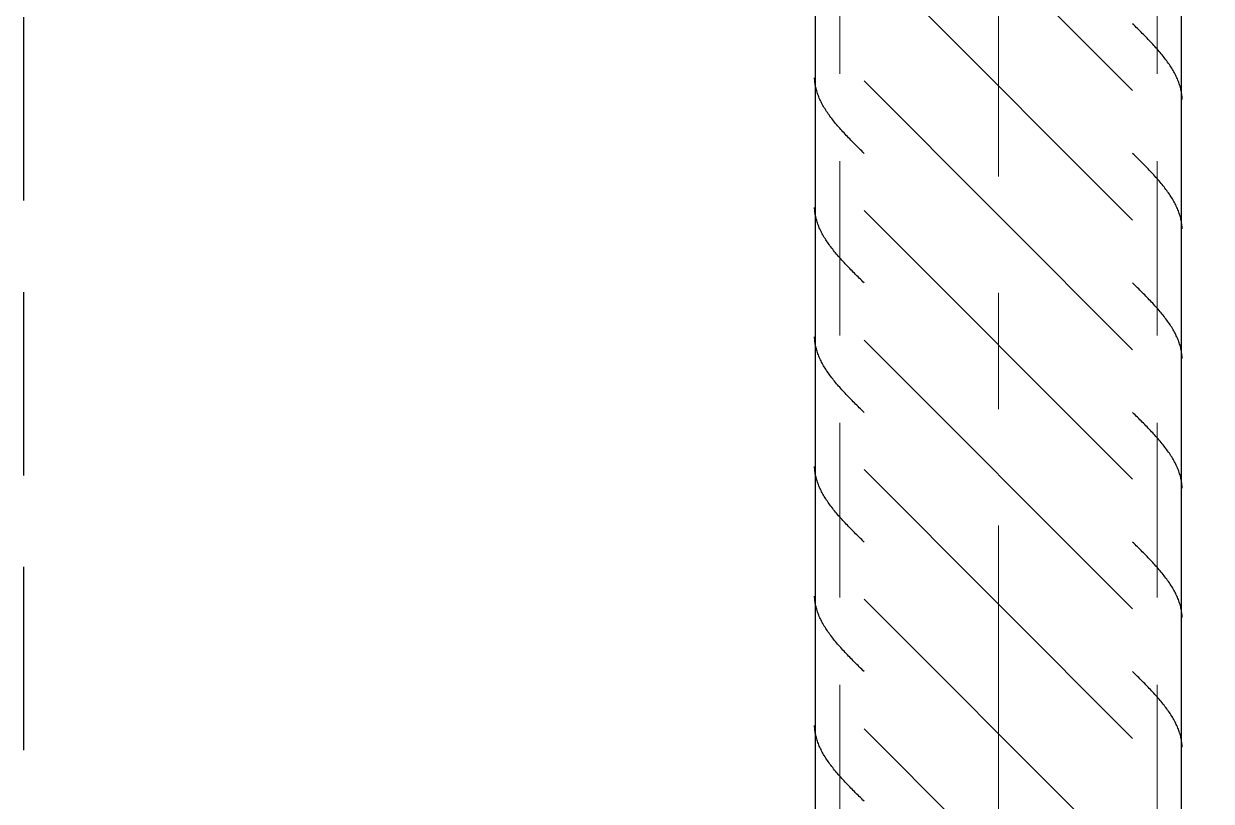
# Model space of a CAD drawing. Extents: x -9282 to 18119, y -11629 to 17404.
# Drawn here: x 1214.8 to 1312.1, y 3355.4 to 3419 of the extents above; entities that cross this region are included whole.
import ezdxf

# ---------------------------------------------------------------- set-up
doc = ezdxf.new("R2010")
doc.units = 0
doc.header["$LTSCALE"] = 30
doc.header["$MEASUREMENT"] = 0
for name, pattern in [('EJEH$0$DASHED', [0.75, 0.5, -0.25]), ('EJEH$0$Grid Line', [2.2225, 1.27, -0.3175, 0.3175, -0.3175]), ('EJEH$0$RLE-PROYECCION', [0.71438, 0.47625, -0.23813])]:
    doc.linetypes.add(name, pattern=pattern)
doc.layers.get('0').update_dxf_attribs({"linetype": 'CONTINUOUS'})
doc.layers.add('EJEH$0$CORTES', color=5, linetype='CONTINUOUS')
doc.layers.add('EJEH$0$RLA-ACHURADO', color=30, linetype='EJEH$0$RLE-PROYECCION', lineweight=15, transparency=0.7)
doc.layers.add('EJEH$0$RLA-CONTORNO', color=30, linetype='CONTINUOUS', lineweight=25)
doc.layers.add('EJEH$0$RLE-EJES-AUXILIAR', color=1, linetype='EJEH$0$Grid Line', lineweight=15)

# ---------------------------------------------------------------- blocks, each defined once
blk = doc.blocks.new('EJEH$0$RLA-COLUMNAS-CAJONES - P_M_ 300x300x20-306602-EJE H')
at = {"layer": 'EJEH$0$RLA-ACHURADO'}
for p, q in [((-1629.816, 788.27), (-1629.816, 1103)), ((-1603.816, 788.27), (-1603.816, 1103))]:
    blk.add_line(p, q, dxfattribs=at)
blk = doc.blocks.new('EJEH$0$FP_1-EJE H')
at = {"layer": 'EJEH$0$RLA-CONTORNO'}
for p, q in [((-1601.816, 826.771), (-1601.816, 1103)), ((-1605.716, 1049.441), (-1605.816, 1049.539)), ((-1605.617, 1049.342), (-1605.716, 1049.441)), ((-1605.517, 1049.244), (-1605.617, 1049.342)), ((-1605.418, 1049.146), (-1605.517, 1049.244)), ((-1605.319, 1049.048), (-1605.418, 1049.146)), ((-1605.22, 1048.95), (-1605.319, 1049.048)), ((-1605.122, 1048.852), (-1605.22, 1048.95)), ((-1605.024, 1048.753), (-1605.122, 1048.852)), ((-1604.927, 1048.655), (-1605.024, 1048.753)), ((-1604.83, 1048.557), (-1604.927, 1048.655)), ((-1604.734, 1048.459), (-1604.83, 1048.557)), ((-1604.638, 1048.361), (-1604.734, 1048.459)), ((-1604.543, 1048.263), (-1604.638, 1048.361)), ((-1604.449, 1048.164), (-1604.543, 1048.263)), ((-1604.355, 1048.066), (-1604.449, 1048.164)), ((-1604.263, 1047.968), (-1604.355, 1048.066)), ((-1604.171, 1047.87), (-1604.263, 1047.968)), ((-1604.081, 1047.772), (-1604.171, 1047.87)), ((-1603.991, 1047.673), (-1604.081, 1047.772)), ((-1603.903, 1047.575), (-1603.991, 1047.673)), ((-1603.816, 1047.477), (-1603.903, 1047.575)), ((-1603.73, 1047.379), (-1603.816, 1047.477)), ((-1603.645, 1047.281), (-1603.73, 1047.379)), ((-1603.561, 1047.183), (-1603.645, 1047.281)), ((-1603.479, 1047.084), (-1603.561, 1047.183)), ((-1603.398, 1046.986), (-1603.479, 1047.084)), ((-1603.319, 1046.888), (-1603.398, 1046.986)), ((-1603.241, 1046.79), (-1603.319, 1046.888)), ((-1603.165, 1046.692), (-1603.241, 1046.79)), ((-1603.091, 1046.594), (-1603.165, 1046.692)), ((-1603.018, 1046.495), (-1603.091, 1046.594)), ((-1602.946, 1046.397), (-1603.018, 1046.495)), ((-1602.877, 1046.299), (-1602.946, 1046.397)), ((-1602.809, 1046.201), (-1602.877, 1046.299)), ((-1602.743, 1046.103), (-1602.809, 1046.201)), ((-1602.679, 1046.004), (-1602.743, 1046.103)), ((-1602.617, 1045.906), (-1602.679, 1046.004)), ((-1602.556, 1045.808), (-1602.617, 1045.906)), ((-1602.498, 1045.71), (-1602.556, 1045.808)), ((-1602.442, 1045.612), (-1602.498, 1045.71)), ((-1602.387, 1045.514), (-1602.442, 1045.612)), ((-1602.335, 1045.415), (-1602.387, 1045.514)), ((-1602.285, 1045.317), (-1602.335, 1045.415)), ((-1602.237, 1045.219), (-1602.285, 1045.317)), ((-1602.191, 1045.121), (-1602.237, 1045.219)), ((-1602.147, 1045.023), (-1602.191, 1045.121)), ((-1602.106, 1044.925), (-1602.147, 1045.023)), ((-1602.067, 1044.826), (-1602.106, 1044.925)), ((-1602.03, 1044.728), (-1602.067, 1044.826)), ((-1601.995, 1044.63), (-1602.03, 1044.728)), ((-1601.963, 1044.532), (-1601.995, 1044.63)), ((-1601.932, 1044.434), (-1601.963, 1044.532)), ((-1601.905, 1044.336), (-1601.932, 1044.434)), ((-1601.879, 1044.237), (-1601.905, 1044.336)), ((-1601.856, 1044.139), (-1601.879, 1044.237)), ((-1601.836, 1044.041), (-1601.856, 1044.139)), ((-1601.817, 1043.943), (-1601.836, 1044.041)), ((-1601.802, 1043.845), (-1601.817, 1043.943)), ((-1601.788, 1043.746), (-1601.802, 1043.845)), ((-1601.777, 1043.648), (-1601.788, 1043.746)), ((-1601.769, 1043.55), (-1601.777, 1043.648)), ((-1601.763, 1043.452), (-1601.769, 1043.55)), ((-1601.759, 1043.354), (-1601.763, 1043.452)), ((-1605.716, 1038.834), (-1605.816, 1038.932)), ((-1605.617, 1038.736), (-1605.716, 1038.834)), ((-1605.517, 1038.638), (-1605.617, 1038.736)), ((-1605.418, 1038.539), (-1605.517, 1038.638)), ((-1605.319, 1038.441), (-1605.418, 1038.539)), ((-1605.22, 1038.343), (-1605.319, 1038.441)), ((-1605.122, 1038.245), (-1605.22, 1038.343)), ((-1605.024, 1038.147), (-1605.122, 1038.245)), ((-1604.927, 1038.049), (-1605.024, 1038.147)), ((-1604.83, 1037.95), (-1604.927, 1038.049)), ((-1604.734, 1037.852), (-1604.83, 1037.95)), ((-1604.638, 1037.754), (-1604.734, 1037.852)), ((-1604.543, 1037.656), (-1604.638, 1037.754)), ((-1604.449, 1037.558), (-1604.543, 1037.656)), ((-1604.355, 1037.46), (-1604.449, 1037.558)), ((-1604.263, 1037.361), (-1604.355, 1037.46)), ((-1604.171, 1037.263), (-1604.263, 1037.361)), ((-1604.081, 1037.165), (-1604.171, 1037.263)), ((-1603.991, 1037.067), (-1604.081, 1037.165)), ((-1603.903, 1036.969), (-1603.991, 1037.067)), ((-1603.816, 1036.871), (-1603.903, 1036.969)), ((-1603.73, 1036.772), (-1603.816, 1036.871)), ((-1603.645, 1036.674), (-1603.73, 1036.772)), ((-1603.561, 1036.576), (-1603.645, 1036.674)), ((-1603.479, 1036.478), (-1603.561, 1036.576)), ((-1603.398, 1036.38), (-1603.479, 1036.478)), ((-1603.319, 1036.281), (-1603.398, 1036.38)), ((-1603.241, 1036.183), (-1603.319, 1036.281)), ((-1603.165, 1036.085), (-1603.241, 1036.183)), ((-1603.091, 1035.987), (-1603.165, 1036.085)), ((-1603.018, 1035.889), (-1603.091, 1035.987)), ((-1602.946, 1035.791), (-1603.018, 1035.889)), ((-1602.877, 1035.692), (-1602.946, 1035.791)), ((-1602.809, 1035.594), (-1602.877, 1035.692)), ((-1602.743, 1035.496), (-1602.809, 1035.594)), ((-1602.679, 1035.398), (-1602.743, 1035.496)), ((-1602.617, 1035.3), (-1602.679, 1035.398)), ((-1602.556, 1035.202), (-1602.617, 1035.3)), ((-1602.498, 1035.103), (-1602.556, 1035.202)), ((-1602.442, 1035.005), (-1602.498, 1035.103)), ((-1602.387, 1034.907), (-1602.442, 1035.005)), ((-1602.335, 1034.809), (-1602.387, 1034.907)), ((-1602.285, 1034.711), (-1602.335, 1034.809)), ((-1602.237, 1034.612), (-1602.285, 1034.711)), ((-1602.191, 1034.514), (-1602.237, 1034.612)), ((-1602.147, 1034.416), (-1602.191, 1034.514)), ((-1602.106, 1034.318), (-1602.147, 1034.416)), ((-1602.067, 1034.22), (-1602.106, 1034.318)), ((-1602.03, 1034.122), (-1602.067, 1034.22)), ((-1601.995, 1034.023), (-1602.03, 1034.122)), ((-1601.963, 1033.925), (-1601.995, 1034.023)), ((-1601.932, 1033.827), (-1601.963, 1033.925)), ((-1601.905, 1033.729), (-1601.932, 1033.827)), ((-1601.879, 1033.631), (-1601.905, 1033.729)), ((-1601.856, 1033.533), (-1601.879, 1033.631)), ((-1601.836, 1033.434), (-1601.856, 1033.533)), ((-1601.817, 1033.336), (-1601.836, 1033.434)), ((-1601.802, 1033.238), (-1601.817, 1033.336)), ((-1601.788, 1033.14), (-1601.802, 1033.238)), ((-1601.777, 1033.042), (-1601.788, 1033.14)), ((-1601.769, 1032.944), (-1601.777, 1033.042)), ((-1601.763, 1032.845), (-1601.769, 1032.944)), ((-1601.759, 1032.747), (-1601.763, 1032.845)), ((-1605.716, 1028.227), (-1605.816, 1028.326)), ((-1605.617, 1028.129), (-1605.716, 1028.227)), ((-1605.517, 1028.031), (-1605.617, 1028.129)), ((-1605.418, 1027.933), (-1605.517, 1028.031)), ((-1605.319, 1027.835), (-1605.418, 1027.933)), ((-1605.22, 1027.737), (-1605.319, 1027.835)), ((-1605.122, 1027.638), (-1605.22, 1027.737)), ((-1605.024, 1027.54), (-1605.122, 1027.638)), ((-1604.927, 1027.442), (-1605.024, 1027.54)), ((-1604.83, 1027.344), (-1604.927, 1027.442)), ((-1604.734, 1027.246), (-1604.83, 1027.344)), ((-1604.638, 1027.147), (-1604.734, 1027.246)), ((-1604.543, 1027.049), (-1604.638, 1027.147)), ((-1604.449, 1026.951), (-1604.543, 1027.049)), ((-1604.355, 1026.853), (-1604.449, 1026.951)), ((-1604.263, 1026.755), (-1604.355, 1026.853)), ((-1604.171, 1026.657), (-1604.263, 1026.755)), ((-1604.081, 1026.558), (-1604.171, 1026.657)), ((-1603.991, 1026.46), (-1604.081, 1026.558)), ((-1603.903, 1026.362), (-1603.991, 1026.46)), ((-1603.816, 1026.264), (-1603.903, 1026.362)), ((-1603.73, 1026.166), (-1603.816, 1026.264)), ((-1603.645, 1026.068), (-1603.73, 1026.166)), ((-1603.561, 1025.969), (-1603.645, 1026.068)), ((-1603.479, 1025.871), (-1603.561, 1025.969)), ((-1603.398, 1025.773), (-1603.479, 1025.871)), ((-1603.319, 1025.675), (-1603.398, 1025.773)), ((-1603.241, 1025.577), (-1603.319, 1025.675)), ((-1603.165, 1025.479), (-1603.241, 1025.577)), ((-1603.091, 1025.38), (-1603.165, 1025.479)), ((-1603.018, 1025.282), (-1603.091, 1025.38)), ((-1602.946, 1025.184), (-1603.018, 1025.282)), ((-1602.877, 1025.086), (-1602.946, 1025.184)), ((-1602.809, 1024.988), (-1602.877, 1025.086)), ((-1602.743, 1024.889), (-1602.809, 1024.988)), ((-1602.679, 1024.791), (-1602.743, 1024.889)), ((-1602.617, 1024.693), (-1602.679, 1024.791)), ((-1602.556, 1024.595), (-1602.617, 1024.693)), ((-1602.498, 1024.497), (-1602.556, 1024.595)), ((-1602.442, 1024.399), (-1602.498, 1024.497)), ((-1602.387, 1024.3), (-1602.442, 1024.399)), ((-1602.335, 1024.202), (-1602.387, 1024.3)), ((-1602.285, 1024.104), (-1602.335, 1024.202)), ((-1602.237, 1024.006), (-1602.285, 1024.104)), ((-1602.191, 1023.908), (-1602.237, 1024.006)), ((-1602.147, 1023.81), (-1602.191, 1023.908)), ((-1602.106, 1023.711), (-1602.147, 1023.81)), ((-1602.067, 1023.613), (-1602.106, 1023.711)), ((-1602.03, 1023.515), (-1602.067, 1023.613)), ((-1601.995, 1023.417), (-1602.03, 1023.515)), ((-1601.963, 1023.319), (-1601.995, 1023.417)), ((-1601.932, 1023.22), (-1601.963, 1023.319)), ((-1601.905, 1023.122), (-1601.932, 1023.22)), ((-1601.879, 1023.024), (-1601.905, 1023.122)), ((-1601.856, 1022.926), (-1601.879, 1023.024)), ((-1601.836, 1022.828), (-1601.856, 1022.926)), ((-1601.817, 1022.73), (-1601.836, 1022.828)), ((-1601.802, 1022.631), (-1601.817, 1022.73)), ((-1601.788, 1022.533), (-1601.802, 1022.631)), ((-1601.777, 1022.435), (-1601.788, 1022.533)), ((-1601.769, 1022.337), (-1601.777, 1022.435)), ((-1601.763, 1022.239), (-1601.769, 1022.337)), ((-1601.759, 1022.141), (-1601.763, 1022.239)), ((-1605.716, 1017.621), (-1605.816, 1017.719)), ((-1605.617, 1017.523), (-1605.716, 1017.621)), ((-1605.517, 1017.424), (-1605.617, 1017.523)), ((-1605.418, 1017.326), (-1605.517, 1017.424)), ((-1605.319, 1017.228), (-1605.418, 1017.326)), ((-1605.22, 1017.13), (-1605.319, 1017.228)), ((-1605.122, 1017.032), (-1605.22, 1017.13)), ((-1605.024, 1016.934), (-1605.122, 1017.032)), ((-1604.927, 1016.835), (-1605.024, 1016.934)), ((-1604.83, 1016.737), (-1604.927, 1016.835)), ((-1604.734, 1016.639), (-1604.83, 1016.737)), ((-1604.638, 1016.541), (-1604.734, 1016.639)), ((-1604.543, 1016.443), (-1604.638, 1016.541)), ((-1604.449, 1016.345), (-1604.543, 1016.443)), ((-1604.355, 1016.246), (-1604.449, 1016.345)), ((-1604.263, 1016.148), (-1604.355, 1016.246)), ((-1604.171, 1016.05), (-1604.263, 1016.148)), ((-1604.081, 1015.952), (-1604.171, 1016.05)), ((-1603.991, 1015.854), (-1604.081, 1015.952)), ((-1603.903, 1015.755), (-1603.991, 1015.854)), ((-1603.816, 1015.657), (-1603.903, 1015.755)), ((-1603.73, 1015.559), (-1603.816, 1015.657)), ((-1603.645, 1015.461), (-1603.73, 1015.559)), ((-1603.561, 1015.363), (-1603.645, 1015.461)), ((-1603.479, 1015.265), (-1603.561, 1015.363)), ((-1603.398, 1015.166), (-1603.479, 1015.265)), ((-1603.319, 1015.068), (-1603.398, 1015.166)), ((-1603.241, 1014.97), (-1603.319, 1015.068)), ((-1603.165, 1014.872), (-1603.241, 1014.97)), ((-1603.091, 1014.774), (-1603.165, 1014.872)), ((-1603.018, 1014.676), (-1603.091, 1014.774)), ((-1602.946, 1014.577), (-1603.018, 1014.676)), ((-1602.877, 1014.479), (-1602.946, 1014.577)), ((-1602.809, 1014.381), (-1602.877, 1014.479)), ((-1602.743, 1014.283), (-1602.809, 1014.381)), ((-1602.679, 1014.185), (-1602.743, 1014.283)), ((-1602.617, 1014.087), (-1602.679, 1014.185)), ((-1602.556, 1013.988), (-1602.617, 1014.087)), ((-1602.498, 1013.89), (-1602.556, 1013.988)), ((-1602.442, 1013.792), (-1602.498, 1013.89)), ((-1602.387, 1013.694), (-1602.442, 1013.792)), ((-1602.335, 1013.596), (-1602.387, 1013.694)), ((-1602.285, 1013.497), (-1602.335, 1013.596)), ((-1602.237, 1013.399), (-1602.285, 1013.497)), ((-1602.191, 1013.301), (-1602.237, 1013.399)), ((-1602.147, 1013.203), (-1602.191, 1013.301)), ((-1602.106, 1013.105), (-1602.147, 1013.203)), ((-1602.067, 1013.007), (-1602.106, 1013.105)), ((-1602.03, 1012.908), (-1602.067, 1013.007)), ((-1601.995, 1012.81), (-1602.03, 1012.908)), ((-1601.963, 1012.712), (-1601.995, 1012.81)), ((-1601.932, 1012.614), (-1601.963, 1012.712)), ((-1601.905, 1012.516), (-1601.932, 1012.614)), ((-1601.879, 1012.418), (-1601.905, 1012.516)), ((-1601.856, 1012.319), (-1601.879, 1012.418)), ((-1601.836, 1012.221), (-1601.856, 1012.319)), ((-1601.817, 1012.123), (-1601.836, 1012.221)), ((-1601.802, 1012.025), (-1601.817, 1012.123)), ((-1601.788, 1011.927), (-1601.802, 1012.025)), ((-1601.777, 1011.828), (-1601.788, 1011.927)), ((-1601.769, 1011.73), (-1601.777, 1011.828)), ((-1601.763, 1011.632), (-1601.769, 1011.73)), ((-1601.759, 1011.534), (-1601.763, 1011.632)), ((-1605.716, 1007.014), (-1605.816, 1007.112)), ((-1605.617, 1006.916), (-1605.716, 1007.014)), ((-1605.517, 1006.818), (-1605.617, 1006.916)), ((-1605.418, 1006.72), (-1605.517, 1006.818)), ((-1605.319, 1006.622), (-1605.418, 1006.72)), ((-1605.22, 1006.523), (-1605.319, 1006.622)), ((-1605.122, 1006.425), (-1605.22, 1006.523)), ((-1605.024, 1006.327), (-1605.122, 1006.425)), ((-1604.927, 1006.229), (-1605.024, 1006.327)), ((-1604.83, 1006.131), (-1604.927, 1006.229)), ((-1604.734, 1006.032), (-1604.83, 1006.131)), ((-1604.638, 1005.934), (-1604.734, 1006.032)), ((-1604.543, 1005.836), (-1604.638, 1005.934)), ((-1604.449, 1005.738), (-1604.543, 1005.836)), ((-1604.355, 1005.64), (-1604.449, 1005.738)), ((-1604.263, 1005.542), (-1604.355, 1005.64)), ((-1604.171, 1005.443), (-1604.263, 1005.542)), ((-1604.081, 1005.345), (-1604.171, 1005.443)), ((-1603.991, 1005.247), (-1604.081, 1005.345)), ((-1603.903, 1005.149), (-1603.991, 1005.247)), ((-1603.816, 1005.051), (-1603.903, 1005.149)), ((-1603.73, 1004.953), (-1603.816, 1005.051)), ((-1603.645, 1004.854), (-1603.73, 1004.953)), ((-1603.561, 1004.756), (-1603.645, 1004.854)), ((-1603.479, 1004.658), (-1603.561, 1004.756)), ((-1603.398, 1004.56), (-1603.479, 1004.658)), ((-1603.319, 1004.462), (-1603.398, 1004.56)), ((-1603.241, 1004.363), (-1603.319, 1004.462)), ((-1603.165, 1004.265), (-1603.241, 1004.363)), ((-1603.091, 1004.167), (-1603.165, 1004.265)), ((-1603.018, 1004.069), (-1603.091, 1004.167)), ((-1602.946, 1003.971), (-1603.018, 1004.069)), ((-1602.877, 1003.873), (-1602.946, 1003.971)), ((-1602.809, 1003.774), (-1602.877, 1003.873)), ((-1602.743, 1003.676), (-1602.809, 1003.774)), ((-1602.679, 1003.578), (-1602.743, 1003.676)), ((-1602.617, 1003.48), (-1602.679, 1003.578)), ((-1602.556, 1003.382), (-1602.617, 1003.48)), ((-1602.498, 1003.284), (-1602.556, 1003.382)), ((-1602.442, 1003.185), (-1602.498, 1003.284)), ((-1602.387, 1003.087), (-1602.442, 1003.185)), ((-1602.335, 1002.989), (-1602.387, 1003.087)), ((-1602.285, 1002.891), (-1602.335, 1002.989)), ((-1602.237, 1002.793), (-1602.285, 1002.891)), ((-1602.191, 1002.695), (-1602.237, 1002.793)), ((-1602.147, 1002.596), (-1602.191, 1002.695)), ((-1602.106, 1002.498), (-1602.147, 1002.596)), ((-1602.067, 1002.4), (-1602.106, 1002.498)), ((-1602.03, 1002.302), (-1602.067, 1002.4)), ((-1601.995, 1002.204), (-1602.03, 1002.302)), ((-1601.963, 1002.105), (-1601.995, 1002.204)), ((-1601.932, 1002.007), (-1601.963, 1002.105)), ((-1601.905, 1001.909), (-1601.932, 1002.007)), ((-1601.879, 1001.811), (-1601.905, 1001.909)), ((-1601.856, 1001.713), (-1601.879, 1001.811)), ((-1601.836, 1001.615), (-1601.856, 1001.713)), ((-1601.817, 1001.516), (-1601.836, 1001.615)), ((-1601.802, 1001.418), (-1601.817, 1001.516)), ((-1601.788, 1001.32), (-1601.802, 1001.418)), ((-1601.777, 1001.222), (-1601.788, 1001.32)), ((-1601.769, 1001.124), (-1601.777, 1001.222)), ((-1601.763, 1001.026), (-1601.769, 1001.124)), ((-1601.759, 1000.927), (-1601.763, 1001.026)), ((-1605.716, 996.408), (-1605.816, 996.506)), ((-1605.617, 996.309), (-1605.716, 996.408)), ((-1605.517, 996.211), (-1605.617, 996.309)), ((-1605.418, 996.113), (-1605.517, 996.211)), ((-1605.319, 996.015), (-1605.418, 996.113)), ((-1605.22, 995.917), (-1605.319, 996.015)), ((-1605.122, 995.819), (-1605.22, 995.917)), ((-1605.024, 995.72), (-1605.122, 995.819)), ((-1604.927, 995.622), (-1605.024, 995.72)), ((-1604.83, 995.524), (-1604.927, 995.622)), ((-1604.734, 995.426), (-1604.83, 995.524)), ((-1604.638, 995.328), (-1604.734, 995.426)), ((-1604.543, 995.23), (-1604.638, 995.328)), ((-1604.449, 995.131), (-1604.543, 995.23)), ((-1604.355, 995.033), (-1604.449, 995.131)), ((-1604.263, 994.935), (-1604.355, 995.033)), ((-1604.171, 994.837), (-1604.263, 994.935)), ((-1604.081, 994.739), (-1604.171, 994.837)), ((-1603.991, 994.64), (-1604.081, 994.739)), ((-1603.903, 994.542), (-1603.991, 994.64)), ((-1603.816, 994.444), (-1603.903, 994.542)), ((-1603.73, 994.346), (-1603.816, 994.444)), ((-1603.645, 994.248), (-1603.73, 994.346)), ((-1603.561, 994.15), (-1603.645, 994.248)), ((-1603.479, 994.051), (-1603.561, 994.15)), ((-1603.398, 993.953), (-1603.479, 994.051)), ((-1603.319, 993.855), (-1603.398, 993.953)), ((-1603.241, 993.757), (-1603.319, 993.855)), ((-1603.165, 993.659), (-1603.241, 993.757)), ((-1603.091, 993.561), (-1603.165, 993.659)), ((-1603.018, 993.462), (-1603.091, 993.561)), ((-1602.946, 993.364), (-1603.018, 993.462)), ((-1602.877, 993.266), (-1602.946, 993.364)), ((-1602.809, 993.168), (-1602.877, 993.266)), ((-1602.743, 993.07), (-1602.809, 993.168)), ((-1602.679, 992.971), (-1602.743, 993.07)), ((-1602.617, 992.873), (-1602.679, 992.971)), ((-1602.556, 992.775), (-1602.617, 992.873)), ((-1602.498, 992.677), (-1602.556, 992.775)), ((-1602.442, 992.579), (-1602.498, 992.677)), ((-1602.387, 992.481), (-1602.442, 992.579)), ((-1602.335, 992.382), (-1602.387, 992.481)), ((-1602.285, 992.284), (-1602.335, 992.382)), ((-1602.237, 992.186), (-1602.285, 992.284)), ((-1602.191, 992.088), (-1602.237, 992.186)), ((-1602.147, 991.99), (-1602.191, 992.088)), ((-1602.106, 991.892), (-1602.147, 991.99)), ((-1602.067, 991.793), (-1602.106, 991.892)), ((-1602.03, 991.695), (-1602.067, 991.793)), ((-1601.995, 991.597), (-1602.03, 991.695)), ((-1601.963, 991.499), (-1601.995, 991.597)), ((-1601.932, 991.401), (-1601.963, 991.499)), ((-1601.905, 991.303), (-1601.932, 991.401)), ((-1601.879, 991.204), (-1601.905, 991.303)), ((-1601.856, 991.106), (-1601.879, 991.204)), ((-1601.836, 991.008), (-1601.856, 991.106)), ((-1601.817, 990.91), (-1601.836, 991.008)), ((-1601.802, 990.812), (-1601.817, 990.91)), ((-1601.788, 990.713), (-1601.802, 990.812)), ((-1601.777, 990.615), (-1601.788, 990.713)), ((-1601.769, 990.517), (-1601.777, 990.615)), ((-1601.763, 990.419), (-1601.769, 990.517)), ((-1601.759, 990.321), (-1601.763, 990.419))]:
    blk.add_line(p, q, dxfattribs=at)
blk = doc.blocks.new('EJEH$0$FP_2-EJE H')
at = {"layer": 'EJEH$0$RLA-CONTORNO'}
for p, q in [((-1631.816, 1103), (-1631.816, 788.27)), ((-1631.869, 1045.021), (-1631.873, 1045.119)), ((-1631.863, 1044.923), (-1631.869, 1045.021)), ((-1631.855, 1044.825), (-1631.863, 1044.923)), ((-1631.844, 1044.727), (-1631.855, 1044.825)), ((-1631.83, 1044.629), (-1631.844, 1044.727)), ((-1631.814, 1044.53), (-1631.83, 1044.629)), ((-1631.796, 1044.432), (-1631.814, 1044.53)), ((-1631.776, 1044.334), (-1631.796, 1044.432)), ((-1631.753, 1044.236), (-1631.776, 1044.334)), ((-1631.727, 1044.138), (-1631.753, 1044.236)), ((-1631.699, 1044.039), (-1631.727, 1044.138)), ((-1631.669, 1043.941), (-1631.699, 1044.039)), ((-1631.637, 1043.843), (-1631.669, 1043.941)), ((-1631.602, 1043.745), (-1631.637, 1043.843)), ((-1631.565, 1043.647), (-1631.602, 1043.745)), ((-1631.526, 1043.549), (-1631.565, 1043.647)), ((-1631.485, 1043.45), (-1631.526, 1043.549)), ((-1631.441, 1043.352), (-1631.485, 1043.45)), ((-1631.395, 1043.254), (-1631.441, 1043.352)), ((-1631.347, 1043.156), (-1631.395, 1043.254)), ((-1631.297, 1043.058), (-1631.347, 1043.156)), ((-1631.245, 1042.96), (-1631.297, 1043.058)), ((-1631.19, 1042.861), (-1631.245, 1042.96)), ((-1631.134, 1042.763), (-1631.19, 1042.861)), ((-1631.076, 1042.665), (-1631.134, 1042.763)), ((-1631.015, 1042.567), (-1631.076, 1042.665)), ((-1630.953, 1042.469), (-1631.015, 1042.567)), ((-1630.889, 1042.371), (-1630.953, 1042.469)), ((-1630.823, 1042.272), (-1630.889, 1042.371)), ((-1630.755, 1042.174), (-1630.823, 1042.272)), ((-1630.686, 1042.076), (-1630.755, 1042.174)), ((-1630.614, 1041.978), (-1630.686, 1042.076)), ((-1630.541, 1041.88), (-1630.614, 1041.978)), ((-1630.467, 1041.781), (-1630.541, 1041.88)), ((-1630.39, 1041.683), (-1630.467, 1041.781)), ((-1630.313, 1041.585), (-1630.39, 1041.683)), ((-1630.233, 1041.487), (-1630.313, 1041.585)), ((-1630.153, 1041.389), (-1630.233, 1041.487)), ((-1630.071, 1041.291), (-1630.153, 1041.389)), ((-1629.987, 1041.192), (-1630.071, 1041.291)), ((-1629.902, 1041.094), (-1629.987, 1041.192)), ((-1629.816, 1040.996), (-1629.902, 1041.094)), ((-1629.729, 1040.898), (-1629.816, 1040.996)), ((-1629.641, 1040.8), (-1629.729, 1040.898)), ((-1629.551, 1040.702), (-1629.641, 1040.8)), ((-1629.46, 1040.603), (-1629.551, 1040.702)), ((-1629.369, 1040.505), (-1629.46, 1040.603)), ((-1629.276, 1040.407), (-1629.369, 1040.505)), ((-1629.183, 1040.309), (-1629.276, 1040.407)), ((-1629.089, 1040.211), (-1629.183, 1040.309)), ((-1628.994, 1040.112), (-1629.089, 1040.211)), ((-1628.898, 1040.014), (-1628.994, 1040.112)), ((-1628.802, 1039.916), (-1628.898, 1040.014)), ((-1628.705, 1039.818), (-1628.802, 1039.916)), ((-1628.608, 1039.72), (-1628.705, 1039.818)), ((-1628.51, 1039.622), (-1628.608, 1039.72)), ((-1628.411, 1039.523), (-1628.51, 1039.622)), ((-1628.313, 1039.425), (-1628.411, 1039.523)), ((-1628.214, 1039.327), (-1628.313, 1039.425)), ((-1628.114, 1039.229), (-1628.214, 1039.327)), ((-1628.015, 1039.131), (-1628.114, 1039.229)), ((-1627.916, 1039.033), (-1628.015, 1039.131)), ((-1627.816, 1038.934), (-1627.916, 1039.033)), ((-1631.869, 1034.415), (-1631.873, 1034.513)), ((-1631.863, 1034.316), (-1631.869, 1034.415)), ((-1631.855, 1034.218), (-1631.863, 1034.316)), ((-1631.844, 1034.12), (-1631.855, 1034.218)), ((-1631.83, 1034.022), (-1631.844, 1034.12)), ((-1631.814, 1033.924), (-1631.83, 1034.022)), ((-1631.796, 1033.826), (-1631.814, 1033.924)), ((-1631.776, 1033.727), (-1631.796, 1033.826)), ((-1631.753, 1033.629), (-1631.776, 1033.727)), ((-1631.727, 1033.531), (-1631.753, 1033.629)), ((-1631.699, 1033.433), (-1631.727, 1033.531)), ((-1631.669, 1033.335), (-1631.699, 1033.433)), ((-1631.637, 1033.237), (-1631.669, 1033.335)), ((-1631.602, 1033.138), (-1631.637, 1033.237)), ((-1631.565, 1033.04), (-1631.602, 1033.138)), ((-1631.526, 1032.942), (-1631.565, 1033.04)), ((-1631.485, 1032.844), (-1631.526, 1032.942)), ((-1631.441, 1032.746), (-1631.485, 1032.844)), ((-1631.395, 1032.647), (-1631.441, 1032.746)), ((-1631.347, 1032.549), (-1631.395, 1032.647)), ((-1631.297, 1032.451), (-1631.347, 1032.549)), ((-1631.245, 1032.353), (-1631.297, 1032.451)), ((-1631.19, 1032.255), (-1631.245, 1032.353)), ((-1631.134, 1032.157), (-1631.19, 1032.255)), ((-1631.076, 1032.058), (-1631.134, 1032.157)), ((-1631.015, 1031.96), (-1631.076, 1032.058)), ((-1630.953, 1031.862), (-1631.015, 1031.96)), ((-1630.889, 1031.764), (-1630.953, 1031.862)), ((-1630.823, 1031.666), (-1630.889, 1031.764)), ((-1630.755, 1031.568), (-1630.823, 1031.666)), ((-1630.686, 1031.469), (-1630.755, 1031.568)), ((-1630.614, 1031.371), (-1630.686, 1031.469)), ((-1630.541, 1031.273), (-1630.614, 1031.371)), ((-1630.467, 1031.175), (-1630.541, 1031.273)), ((-1630.39, 1031.077), (-1630.467, 1031.175)), ((-1630.313, 1030.979), (-1630.39, 1031.077)), ((-1630.233, 1030.88), (-1630.313, 1030.979)), ((-1630.153, 1030.782), (-1630.233, 1030.88)), ((-1630.071, 1030.684), (-1630.153, 1030.782)), ((-1629.987, 1030.586), (-1630.071, 1030.684)), ((-1629.902, 1030.488), (-1629.987, 1030.586)), ((-1629.816, 1030.389), (-1629.902, 1030.488)), ((-1629.729, 1030.291), (-1629.816, 1030.389)), ((-1629.641, 1030.193), (-1629.729, 1030.291)), ((-1629.551, 1030.095), (-1629.641, 1030.193)), ((-1629.46, 1029.997), (-1629.551, 1030.095)), ((-1629.369, 1029.899), (-1629.46, 1029.997)), ((-1629.276, 1029.8), (-1629.369, 1029.899)), ((-1629.183, 1029.702), (-1629.276, 1029.8)), ((-1629.089, 1029.604), (-1629.183, 1029.702)), ((-1628.994, 1029.506), (-1629.089, 1029.604)), ((-1628.898, 1029.408), (-1628.994, 1029.506)), ((-1628.802, 1029.31), (-1628.898, 1029.408)), ((-1628.705, 1029.211), (-1628.802, 1029.31)), ((-1628.608, 1029.113), (-1628.705, 1029.211)), ((-1628.51, 1029.015), (-1628.608, 1029.113)), ((-1628.411, 1028.917), (-1628.51, 1029.015)), ((-1628.313, 1028.819), (-1628.411, 1028.917)), ((-1628.214, 1028.72), (-1628.313, 1028.819)), ((-1628.114, 1028.622), (-1628.214, 1028.72)), ((-1628.015, 1028.524), (-1628.114, 1028.622)), ((-1627.916, 1028.426), (-1628.015, 1028.524)), ((-1627.816, 1028.328), (-1627.916, 1028.426)), ((-1631.869, 1023.808), (-1631.873, 1023.906)), ((-1631.863, 1023.71), (-1631.869, 1023.808)), ((-1631.855, 1023.612), (-1631.863, 1023.71)), ((-1631.844, 1023.513), (-1631.855, 1023.612)), ((-1631.83, 1023.415), (-1631.844, 1023.513)), ((-1631.814, 1023.317), (-1631.83, 1023.415)), ((-1631.796, 1023.219), (-1631.814, 1023.317)), ((-1631.776, 1023.121), (-1631.796, 1023.219)), ((-1631.753, 1023.023), (-1631.776, 1023.121)), ((-1631.727, 1022.924), (-1631.753, 1023.023)), ((-1631.699, 1022.826), (-1631.727, 1022.924)), ((-1631.669, 1022.728), (-1631.699, 1022.826)), ((-1631.637, 1022.63), (-1631.669, 1022.728)), ((-1631.602, 1022.532), (-1631.637, 1022.63)), ((-1631.565, 1022.434), (-1631.602, 1022.532)), ((-1631.526, 1022.335), (-1631.565, 1022.434)), ((-1631.485, 1022.237), (-1631.526, 1022.335)), ((-1631.441, 1022.139), (-1631.485, 1022.237)), ((-1631.395, 1022.041), (-1631.441, 1022.139)), ((-1631.347, 1021.943), (-1631.395, 1022.041)), ((-1631.297, 1021.845), (-1631.347, 1021.943)), ((-1631.245, 1021.746), (-1631.297, 1021.845)), ((-1631.19, 1021.648), (-1631.245, 1021.746)), ((-1631.134, 1021.55), (-1631.19, 1021.648)), ((-1631.076, 1021.452), (-1631.134, 1021.55)), ((-1631.015, 1021.354), (-1631.076, 1021.452)), ((-1630.953, 1021.255), (-1631.015, 1021.354)), ((-1630.889, 1021.157), (-1630.953, 1021.255)), ((-1630.823, 1021.059), (-1630.889, 1021.157)), ((-1630.755, 1020.961), (-1630.823, 1021.059)), ((-1630.686, 1020.863), (-1630.755, 1020.961)), ((-1630.614, 1020.765), (-1630.686, 1020.863)), ((-1630.541, 1020.666), (-1630.614, 1020.765)), ((-1630.467, 1020.568), (-1630.541, 1020.666)), ((-1630.39, 1020.47), (-1630.467, 1020.568)), ((-1630.313, 1020.372), (-1630.39, 1020.47)), ((-1630.233, 1020.274), (-1630.313, 1020.372)), ((-1630.153, 1020.176), (-1630.233, 1020.274)), ((-1630.071, 1020.077), (-1630.153, 1020.176)), ((-1629.987, 1019.979), (-1630.071, 1020.077)), ((-1629.902, 1019.881), (-1629.987, 1019.979)), ((-1629.816, 1019.783), (-1629.902, 1019.881)), ((-1629.729, 1019.685), (-1629.816, 1019.783)), ((-1629.641, 1019.587), (-1629.729, 1019.685)), ((-1629.551, 1019.488), (-1629.641, 1019.587)), ((-1629.46, 1019.39), (-1629.551, 1019.488)), ((-1629.369, 1019.292), (-1629.46, 1019.39)), ((-1629.276, 1019.194), (-1629.369, 1019.292)), ((-1629.183, 1019.096), (-1629.276, 1019.194)), ((-1629.089, 1018.997), (-1629.183, 1019.096)), ((-1628.994, 1018.899), (-1629.089, 1018.997)), ((-1628.898, 1018.801), (-1628.994, 1018.899)), ((-1628.802, 1018.703), (-1628.898, 1018.801)), ((-1628.705, 1018.605), (-1628.802, 1018.703)), ((-1628.608, 1018.507), (-1628.705, 1018.605)), ((-1628.51, 1018.408), (-1628.608, 1018.507)), ((-1628.411, 1018.31), (-1628.51, 1018.408)), ((-1628.313, 1018.212), (-1628.411, 1018.31)), ((-1628.214, 1018.114), (-1628.313, 1018.212)), ((-1628.114, 1018.016), (-1628.214, 1018.114)), ((-1628.015, 1017.918), (-1628.114, 1018.016)), ((-1627.916, 1017.819), (-1628.015, 1017.918)), ((-1627.816, 1017.721), (-1627.916, 1017.819)), ((-1631.869, 1013.201), (-1631.873, 1013.3)), ((-1631.863, 1013.103), (-1631.869, 1013.201)), ((-1631.855, 1013.005), (-1631.863, 1013.103)), ((-1631.844, 1012.907), (-1631.855, 1013.005)), ((-1631.83, 1012.809), (-1631.844, 1012.907)), ((-1631.814, 1012.711), (-1631.83, 1012.809)), ((-1631.796, 1012.612), (-1631.814, 1012.711)), ((-1631.776, 1012.514), (-1631.796, 1012.612)), ((-1631.753, 1012.416), (-1631.776, 1012.514)), ((-1631.727, 1012.318), (-1631.753, 1012.416)), ((-1631.699, 1012.22), (-1631.727, 1012.318)), ((-1631.669, 1012.121), (-1631.699, 1012.22)), ((-1631.637, 1012.023), (-1631.669, 1012.121)), ((-1631.602, 1011.925), (-1631.637, 1012.023)), ((-1631.565, 1011.827), (-1631.602, 1011.925)), ((-1631.526, 1011.729), (-1631.565, 1011.827)), ((-1631.485, 1011.631), (-1631.526, 1011.729)), ((-1631.441, 1011.532), (-1631.485, 1011.631)), ((-1631.395, 1011.434), (-1631.441, 1011.532)), ((-1631.347, 1011.336), (-1631.395, 1011.434)), ((-1631.297, 1011.238), (-1631.347, 1011.336)), ((-1631.245, 1011.14), (-1631.297, 1011.238)), ((-1631.19, 1011.042), (-1631.245, 1011.14)), ((-1631.134, 1010.943), (-1631.19, 1011.042)), ((-1631.076, 1010.845), (-1631.134, 1010.943)), ((-1631.015, 1010.747), (-1631.076, 1010.845)), ((-1630.953, 1010.649), (-1631.015, 1010.747)), ((-1630.889, 1010.551), (-1630.953, 1010.649)), ((-1630.823, 1010.453), (-1630.889, 1010.551)), ((-1630.755, 1010.354), (-1630.823, 1010.453)), ((-1630.686, 1010.256), (-1630.755, 1010.354)), ((-1630.614, 1010.158), (-1630.686, 1010.256)), ((-1630.541, 1010.06), (-1630.614, 1010.158)), ((-1630.467, 1009.962), (-1630.541, 1010.06)), ((-1630.39, 1009.863), (-1630.467, 1009.962)), ((-1630.313, 1009.765), (-1630.39, 1009.863)), ((-1630.233, 1009.667), (-1630.313, 1009.765)), ((-1630.153, 1009.569), (-1630.233, 1009.667)), ((-1630.071, 1009.471), (-1630.153, 1009.569)), ((-1629.987, 1009.373), (-1630.071, 1009.471)), ((-1629.902, 1009.274), (-1629.987, 1009.373)), ((-1629.816, 1009.176), (-1629.902, 1009.274)), ((-1629.729, 1009.078), (-1629.816, 1009.176)), ((-1629.641, 1008.98), (-1629.729, 1009.078)), ((-1629.551, 1008.882), (-1629.641, 1008.98)), ((-1629.46, 1008.784), (-1629.551, 1008.882)), ((-1629.369, 1008.685), (-1629.46, 1008.784)), ((-1629.276, 1008.587), (-1629.369, 1008.685)), ((-1629.183, 1008.489), (-1629.276, 1008.587)), ((-1629.089, 1008.391), (-1629.183, 1008.489)), ((-1628.994, 1008.293), (-1629.089, 1008.391)), ((-1628.898, 1008.195), (-1628.994, 1008.293)), ((-1628.802, 1008.096), (-1628.898, 1008.195)), ((-1628.705, 1007.998), (-1628.802, 1008.096)), ((-1628.608, 1007.9), (-1628.705, 1007.998)), ((-1628.51, 1007.802), (-1628.608, 1007.9)), ((-1628.411, 1007.704), (-1628.51, 1007.802)), ((-1628.313, 1007.605), (-1628.411, 1007.704)), ((-1628.214, 1007.507), (-1628.313, 1007.605)), ((-1628.114, 1007.409), (-1628.214, 1007.507)), ((-1628.015, 1007.311), (-1628.114, 1007.409)), ((-1627.916, 1007.213), (-1628.015, 1007.311)), ((-1627.816, 1007.115), (-1627.916, 1007.213)), ((-1631.869, 1002.595), (-1631.873, 1002.693)), ((-1631.863, 1002.497), (-1631.869, 1002.595)), ((-1631.855, 1002.398), (-1631.863, 1002.497)), ((-1631.844, 1002.3), (-1631.855, 1002.398)), ((-1631.83, 1002.202), (-1631.844, 1002.3)), ((-1631.814, 1002.104), (-1631.83, 1002.202)), ((-1631.796, 1002.006), (-1631.814, 1002.104)), ((-1631.776, 1001.908), (-1631.796, 1002.006)), ((-1631.753, 1001.809), (-1631.776, 1001.908)), ((-1631.727, 1001.711), (-1631.753, 1001.809)), ((-1631.699, 1001.613), (-1631.727, 1001.711)), ((-1631.669, 1001.515), (-1631.699, 1001.613)), ((-1631.637, 1001.417), (-1631.669, 1001.515)), ((-1631.602, 1001.319), (-1631.637, 1001.417)), ((-1631.565, 1001.22), (-1631.602, 1001.319)), ((-1631.526, 1001.122), (-1631.565, 1001.22)), ((-1631.485, 1001.024), (-1631.526, 1001.122)), ((-1631.441, 1000.926), (-1631.485, 1001.024)), ((-1631.395, 1000.828), (-1631.441, 1000.926)), ((-1631.347, 1000.729), (-1631.395, 1000.828)), ((-1631.297, 1000.631), (-1631.347, 1000.729)), ((-1631.245, 1000.533), (-1631.297, 1000.631)), ((-1631.19, 1000.435), (-1631.245, 1000.533)), ((-1631.134, 1000.337), (-1631.19, 1000.435)), ((-1631.076, 1000.239), (-1631.134, 1000.337)), ((-1631.015, 1000.14), (-1631.076, 1000.239)), ((-1630.953, 1000.042), (-1631.015, 1000.14)), ((-1630.889, 999.944), (-1630.953, 1000.042)), ((-1630.823, 999.846), (-1630.889, 999.944)), ((-1630.755, 999.748), (-1630.823, 999.846)), ((-1630.686, 999.65), (-1630.755, 999.748)), ((-1630.614, 999.551), (-1630.686, 999.65)), ((-1630.541, 999.453), (-1630.614, 999.551)), ((-1630.467, 999.355), (-1630.541, 999.453)), ((-1630.39, 999.257), (-1630.467, 999.355)), ((-1630.313, 999.159), (-1630.39, 999.257)), ((-1630.233, 999.061), (-1630.313, 999.159)), ((-1630.153, 998.962), (-1630.233, 999.061)), ((-1630.071, 998.864), (-1630.153, 998.962)), ((-1629.987, 998.766), (-1630.071, 998.864)), ((-1629.902, 998.668), (-1629.987, 998.766)), ((-1629.816, 998.57), (-1629.902, 998.668)), ((-1629.729, 998.471), (-1629.816, 998.57)), ((-1629.641, 998.373), (-1629.729, 998.471)), ((-1629.551, 998.275), (-1629.641, 998.373)), ((-1629.46, 998.177), (-1629.551, 998.275)), ((-1629.369, 998.079), (-1629.46, 998.177)), ((-1629.276, 997.981), (-1629.369, 998.079)), ((-1629.183, 997.882), (-1629.276, 997.981)), ((-1629.089, 997.784), (-1629.183, 997.882)), ((-1628.994, 997.686), (-1629.089, 997.784)), ((-1628.898, 997.588), (-1628.994, 997.686)), ((-1628.802, 997.49), (-1628.898, 997.588)), ((-1628.705, 997.392), (-1628.802, 997.49)), ((-1628.608, 997.293), (-1628.705, 997.392)), ((-1628.51, 997.195), (-1628.608, 997.293)), ((-1628.411, 997.097), (-1628.51, 997.195)), ((-1628.313, 996.999), (-1628.411, 997.097)), ((-1628.214, 996.901), (-1628.313, 996.999)), ((-1628.114, 996.803), (-1628.214, 996.901)), ((-1628.015, 996.704), (-1628.114, 996.803)), ((-1627.916, 996.606), (-1628.015, 996.704)), ((-1627.816, 996.508), (-1627.916, 996.606)), ((-1631.869, 991.988), (-1631.873, 992.086)), ((-1631.863, 991.89), (-1631.869, 991.988)), ((-1631.855, 991.792), (-1631.863, 991.89)), ((-1631.844, 991.694), (-1631.855, 991.792)), ((-1631.83, 991.596), (-1631.844, 991.694)), ((-1631.814, 991.497), (-1631.83, 991.596)), ((-1631.796, 991.399), (-1631.814, 991.497)), ((-1631.776, 991.301), (-1631.796, 991.399)), ((-1631.753, 991.203), (-1631.776, 991.301)), ((-1631.727, 991.105), (-1631.753, 991.203)), ((-1631.699, 991.006), (-1631.727, 991.105)), ((-1631.669, 990.908), (-1631.699, 991.006)), ((-1631.637, 990.81), (-1631.669, 990.908)), ((-1631.602, 990.712), (-1631.637, 990.81)), ((-1631.565, 990.614), (-1631.602, 990.712)), ((-1631.526, 990.516), (-1631.565, 990.614)), ((-1631.485, 990.417), (-1631.526, 990.516)), ((-1631.441, 990.319), (-1631.485, 990.417)), ((-1631.395, 990.221), (-1631.441, 990.319)), ((-1631.347, 990.123), (-1631.395, 990.221)), ((-1631.297, 990.025), (-1631.347, 990.123)), ((-1631.245, 989.927), (-1631.297, 990.025)), ((-1631.19, 989.828), (-1631.245, 989.927)), ((-1631.134, 989.73), (-1631.19, 989.828)), ((-1631.076, 989.632), (-1631.134, 989.73)), ((-1631.015, 989.534), (-1631.076, 989.632)), ((-1630.953, 989.436), (-1631.015, 989.534)), ((-1630.889, 989.337), (-1630.953, 989.436)), ((-1630.823, 989.239), (-1630.889, 989.337)), ((-1630.755, 989.141), (-1630.823, 989.239)), ((-1630.686, 989.043), (-1630.755, 989.141)), ((-1630.614, 988.945), (-1630.686, 989.043)), ((-1630.541, 988.847), (-1630.614, 988.945)), ((-1630.467, 988.748), (-1630.541, 988.847)), ((-1630.39, 988.65), (-1630.467, 988.748)), ((-1630.313, 988.552), (-1630.39, 988.65)), ((-1630.233, 988.454), (-1630.313, 988.552)), ((-1630.153, 988.356), (-1630.233, 988.454)), ((-1630.071, 988.258), (-1630.153, 988.356)), ((-1629.987, 988.159), (-1630.071, 988.258)), ((-1629.902, 988.061), (-1629.987, 988.159)), ((-1629.816, 987.963), (-1629.902, 988.061)), ((-1629.729, 987.865), (-1629.816, 987.963)), ((-1629.641, 987.767), (-1629.729, 987.865)), ((-1629.551, 987.669), (-1629.641, 987.767)), ((-1629.46, 987.57), (-1629.551, 987.669)), ((-1629.369, 987.472), (-1629.46, 987.57)), ((-1629.276, 987.374), (-1629.369, 987.472)), ((-1629.183, 987.276), (-1629.276, 987.374)), ((-1629.089, 987.178), (-1629.183, 987.276)), ((-1628.994, 987.079), (-1629.089, 987.178)), ((-1628.898, 986.981), (-1628.994, 987.079)), ((-1628.802, 986.883), (-1628.898, 986.981)), ((-1628.705, 986.785), (-1628.802, 986.883)), ((-1628.608, 986.687), (-1628.705, 986.785)), ((-1628.51, 986.589), (-1628.608, 986.687)), ((-1628.411, 986.49), (-1628.51, 986.589)), ((-1628.313, 986.392), (-1628.411, 986.49)), ((-1628.214, 986.294), (-1628.313, 986.392)), ((-1628.114, 986.196), (-1628.214, 986.294)), ((-1628.015, 986.098), (-1628.114, 986.196)), ((-1627.916, 986), (-1628.015, 986.098)), ((-1627.816, 985.901), (-1627.916, 986))]:
    blk.add_line(p, q, dxfattribs=at)
blk = doc.blocks.new('EJEH')
at = {"layer": 'EJEH$0$RLA-ACHURADO'}
h = blk.add_hatch(dxfattribs=at)
h.set_pattern_fill('RLE-ELEMENTOS METALICOS', color=256, style=0, pattern_type=2)
h.set_pattern_definition([(135, (-439.582, -2117.392), (-5.303301, -5.303301), [])])
h.paths.add_polyline_path([(-1615.624, 788.27), (-1605.816, 788.27), (-1605.816, 1103), (-1627.816, 1103), (-1627.816, 788.27)], flags=0)
at = {"layer": 'EJEH$0$CORTES', "color": 1, "linetype": 'EJEH$0$DASHED'}
blk.add_lwpolyline([(-1646.665, 1314.798), (-1146.484, 1314.798, -0.414214), (-1096.484, 1264.798), (-1096.484, 652.576, -0.414214), (-1146.484, 602.576), (-1646.665, 602.576, -0.414214), (-1696.665, 652.576), (-1696.665, 1264.798, -0.414214)], format="xyb", close=True, dxfattribs=at)
at = {"layer": 'EJEH$0$RLE-EJES-AUXILIAR'}
blk.add_line((-1616.816, 637), (-1616.816, 1444.637), dxfattribs=at)
at = {"layer": 'EJEH$0$RLA-CONTORNO'}
for name in ['EJEH$0$FP_2-EJE H', 'EJEH$0$RLA-COLUMNAS-CAJONES - P_M_ 300x300x20-306602-EJE H', 'EJEH$0$FP_1-EJE H']:
    blk.add_blockref(name, (0, 0), dxfattribs=at)

msp = doc.modelspace()

# ---------------------------------------------------------------- block references
msp.add_blockref('EJEH', (2911.436, 2369.469))

doc.saveas('drawing.dxf')
